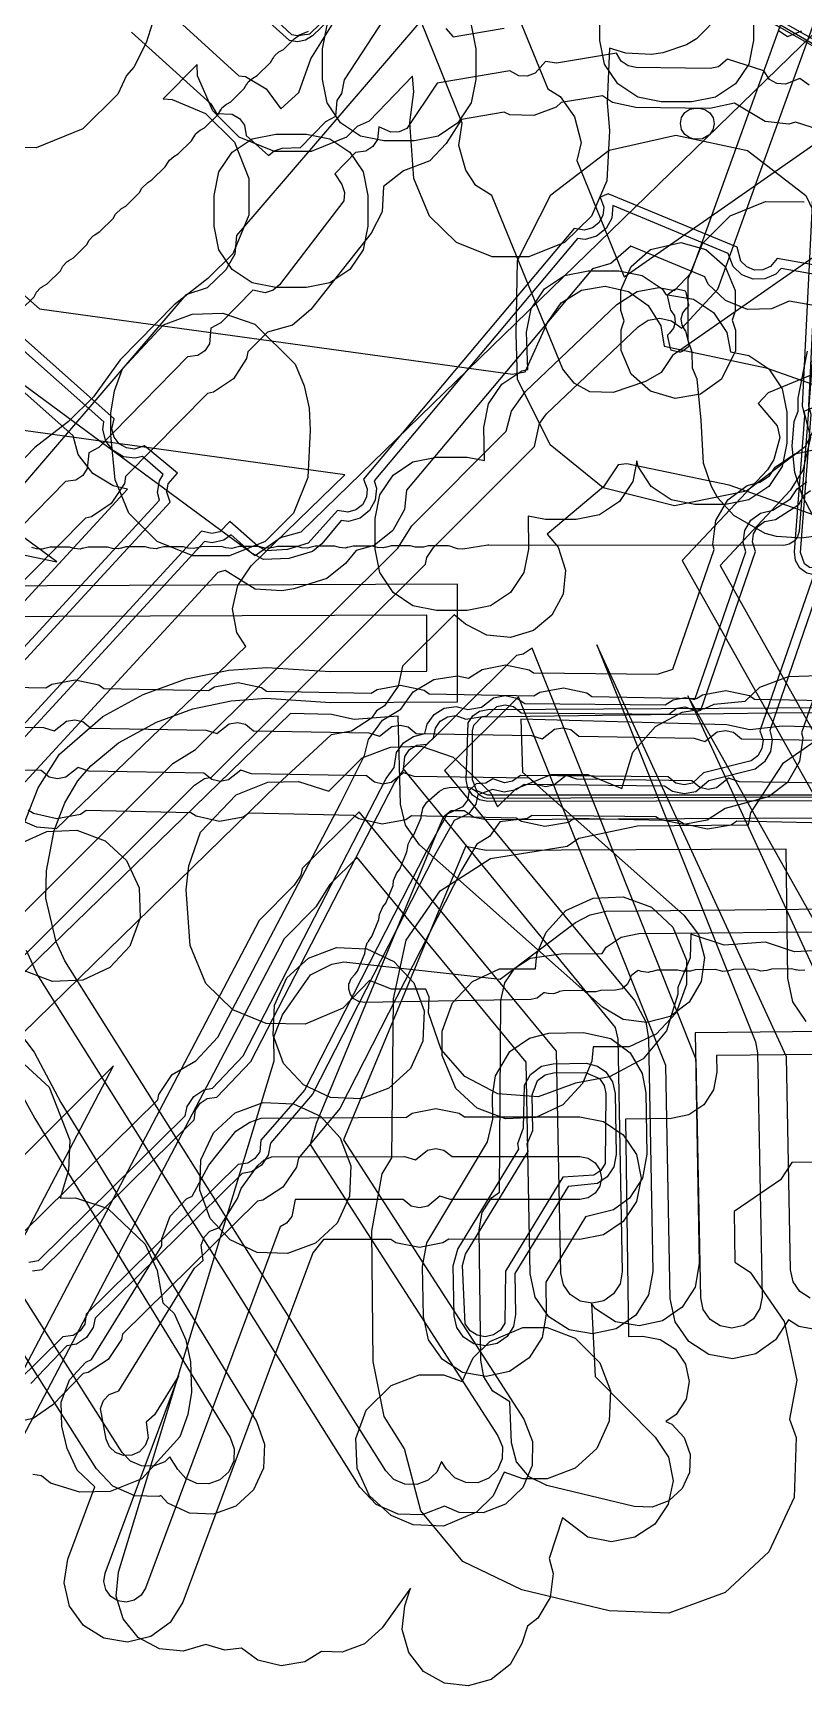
# Model space of a CAD drawing. Header units: metres. Extents: x -2677 to -840, y 169 to 1487.
# Drawn here: x -1799.1 to -1774, y 225.9 to 279.7 of the extents above; entities that cross this region are included whole.
import ezdxf

# ---------------------------------------------------------------- set-up
doc = ezdxf.new("R2010")
doc.units = ezdxf.units.M
for name, color, linetype in [('AI_GREENING_ALLOWED_ZONE', 4, 'Continuous'), ('AI_GREENING_EXCLUSIONS', 1, 'Continuous'), ('AI_GREENING_LAWN', 82, 'Continuous')]:
    doc.layers.add(name, color=color, linetype=linetype)

msp = doc.modelspace()

# ---------------------------------------------------------------- linework, layer by layer
at = {"layer": 'AI_GREENING_ALLOWED_ZONE'}
msp.add_lwpolyline([(-1777.719, 276.323), (-1777.881, 276.432), (-1777.99, 276.596), (-1778.027, 276.788), (-1777.988, 276.98), (-1777.878, 277.142), (-1777.714, 277.25), (-1777.521, 277.285), (-1777.421, 277.284), (-1777.23, 277.243), (-1777.069, 277.133), (-1776.963, 276.969), (-1776.927, 276.777), (-1776.968, 276.586), (-1777.079, 276.425), (-1777.098, 276.407), (-1777.308, 276.285), (-1777.551, 276.276), (-1777.618, 276.291), (-1777.705, 276.318), (-1777.719, 276.323)], close=True, dxfattribs=at)
at = {"layer": 'AI_GREENING_EXCLUSIONS'}
for points in [[(-1802.641, 270.645), (-1791.885, 262.727), (-1791.056, 263.311), (-1790.388, 263.498), (-1767.094, 286.124)], [(-1790.16, 279.789), (-1790.503, 279.646), (-1790.689, 279.679), (-1796.708, 285.287)], [(-1786.87, 282.682), (-1790.019, 279.647), (-1790.24, 279.5), (-1790.5, 279.446), (-1790.76, 279.492), (-1793.484, 281.945)], [(-1784.081, 282.171), (-1782.347, 277.912), (-1781.94, 277.663), (-1781.48, 277.007), (-1781.265, 276.175), (-1781.397, 275.58), (-1779.855, 271.795), (-1772.024, 277.253)], [(-1810.831, 239.727), (-1794.562, 255.954), (-1793.827, 256.404), (-1787.231, 262.964), (-1786.78, 263.694), (-1783.7, 266.768), (-1783.527, 267.421), (-1783.078, 268.059), (-1780.098, 270.897), (-1779.438, 271.315), (-1778.73, 271.449), (-1778.215, 271.35), (-1777.678, 271.925), (-1774.246, 281.446)], [(-1810.125, 239.019), (-1793.856, 255.246), (-1793.532, 255.463), (-1793.311, 255.506), (-1793.311, 255.506), (-1786.334, 262.445), (-1786.291, 262.662), (-1786.074, 262.986), (-1782.78, 266.273), (-1782.613, 267.016), (-1782.388, 267.335), (-1779.408, 270.173), (-1779.078, 270.382), (-1778.694, 270.449), (-1778.313, 270.363), (-1777.985, 270.13), (-1776.806, 271.393), (-1773.216, 281.345)], [(-1794.743, 280.459), (-1792.418, 278.346), (-1792.195, 278.314), (-1791.524, 277.915), (-1791.052, 277.268), (-1790.459, 277.799), (-1790.074, 278.899), (-1788.766, 280.993)], [(-1795.228, 280.067), (-1795.44, 279.413), (-1795.832, 278.623), (-1796.081, 278.355), (-1796.353, 277.743), (-1797.497, 276.62), (-1799.02, 276), (-1800.681, 276.015), (-1802.189, 276.663), (-1803.312, 277.807), (-1803.917, 279.251), (-1803.932, 280.912)], [(-1795.91, 279.76), (-1793.326, 277.432), (-1793.138, 277.116), (-1792.629, 277.089), (-1792.395, 276.949), (-1792.231, 276.73), (-1792.175, 276.394), (-1791.452, 275.743), (-1791.265, 275.902), (-1791.005, 275.986), (-1790.406, 276.007), (-1789.58, 276.857), (-1789.257, 277.032), (-1789.21, 277.54), (-1789.063, 277.767), (-1788.972, 278.21), (-1787.477, 280.503)], [(-1738.983, 267.018), (-1769.143, 277.661), (-1770.149, 262.455), (-1770.529, 262.102), (-1770.529, 262.102), (-1770.79, 262.055), (-1773.624, 262.088), (-1773.902, 262.149), (-1774.132, 262.315), (-1774.278, 262.559), (-1774.314, 262.841), (-1773.971, 267.27), (-1774.043, 267.592), (-1773.475, 279.172), (-1776.143, 280.689)], [(-1738.74, 267.145), (-1769.327, 277.938), (-1770.33, 262.54), (-1770.441, 262.388), (-1770.787, 262.255), (-1770.787, 262.255), (-1773.82, 262.331), (-1773.985, 262.45), (-1774.114, 262.826), (-1773.767, 267.311), (-1773.843, 267.582), (-1773.269, 279.285), (-1776.061, 280.873)], [(-1770.94, 274.352), (-1778.282, 269.234), (-1778.655, 268.683), (-1779.159, 268.385), (-1780.215, 268.026), (-1780.978, 268.057), (-1781.493, 268.335), (-1781.863, 268.789), (-1784.172, 274.44), (-1784.69, 274.775), (-1785.013, 275.264), (-1785.248, 276.077), (-1785.134, 276.802), (-1786.489, 280.131), (-1792.486, 273.144), (-1792.547, 272.53), (-1792.834, 272.02), (-1793.449, 271.439), (-1794.147, 271.209), (-1801.005, 263.217)], [(-1776.683, 280.371), (-1777.502, 279.548), (-1777.831, 279.354), (-1778.598, 279.086), (-1778.969, 279.034), (-1779.801, 279.083), (-1780.337, 279.243), (-1780.412, 277.471), (-1780.333, 276.546), (-1780.427, 274.919), (-1780.926, 273.769), (-1781.803, 272.914), (-1782.968, 272.444), (-1784.155, 272.444), (-1785.32, 272.914), (-1786.197, 273.769), (-1786.712, 275.001), (-1786.841, 276.82), (-1786.71, 277.82), (-1786.751, 278.33), (-1788.172, 276.867), (-1788.555, 276.686), (-1788.91, 276.349), (-1790.062, 275.882), (-1791.249, 275.882), (-1792.401, 276.349), (-1793.267, 277.197), (-1793.758, 278.336), (-1793.771, 278.709), (-1794.882, 277.592), (-1794.588, 277.572), (-1793.505, 277.119), (-1792.561, 276.176), (-1792.088, 274.995), (-1792.088, 273.808), (-1792.615, 272.548), (-1793.425, 271.737), (-1794.525, 270.889), (-1796.277, 269.097), (-1797.152, 267.893), (-1797.962, 267.083), (-1799.061, 266.235), (-1800.814, 264.442)], [(-1784.843, 279.988), (-1784.691, 279.223), (-1784.691, 278.223), (-1784.843, 277.457), (-1785.276, 276.809), (-1785.925, 276.375), (-1786.691, 276.223), (-1787.691, 276.223), (-1788.456, 276.375), (-1789.105, 276.809), (-1789.538, 277.457), (-1789.691, 278.223), (-1789.691, 279.223), (-1789.538, 279.988)], [(-1785.671, 279.884), (-1785.434, 279.612), (-1783.77, 279.891)], [(-1774.841, 279.828), (-1774.539, 279.619), (-1774.065, 279.806)], [(-1773.831, 278.042), (-1774.133, 278.252), (-1774.607, 278.065), (-1774.879, 278.094), (-1775.118, 278.225), (-1775.309, 278.508), (-1776.489, 278.879), (-1776.788, 278.629), (-1777.056, 278.579), (-1779.463, 278.611), (-1779.731, 278.668), (-1779.956, 278.823), (-1780.11, 279.084), (-1782.06, 278.758), (-1782.424, 278.807), (-1782.762, 278.425), (-1783.017, 278.329), (-1783.29, 278.337), (-1783.588, 278.502), (-1785.957, 278.105), (-1786.943, 276.627), (-1787.192, 276.515), (-1787.465, 276.506), (-1787.852, 276.685), (-1787.899, 276.272), (-1788.048, 276.043), (-1788.273, 275.888), (-1788.611, 275.844), (-1789.29, 275.146), (-1789.061, 274.803), (-1788.977, 274.543), (-1788.998, 274.271), (-1791.09, 271.539), (-1791.298, 271.362), (-1791.558, 271.278), (-1791.956, 271.364), (-1792.999, 270.3), (-1793.323, 270.125), (-1793.371, 269.618), (-1793.52, 269.389), (-1793.746, 269.235), (-1794.084, 269.193), (-1796.98, 266.239), (-1797.303, 266.064), (-1797.352, 265.557), (-1797.501, 265.328), (-1797.727, 265.174), (-1798.065, 265.132), (-1800.96, 262.178)], [(-1770.672, 275.685), (-1774.277, 276.833), (-1774.493, 276.77), (-1775.269, 276.854), (-1776.268, 277.446), (-1777.073, 277.28), (-1779.481, 277.311), (-1780.244, 277.474), (-1780.56, 277.691), (-1781.908, 277.477), (-1782.073, 277.323), (-1782.802, 277.046), (-1783.582, 277.07), (-1783.767, 277.154), (-1785.165, 276.92), (-1785.654, 276.137), (-1786.188, 275.568), (-1787.047, 275.243), (-1787.699, 274.736), (-1787.748, 273.917), (-1788.103, 273.222), (-1790.07, 270.733), (-1790.664, 270.227), (-1791.48, 269.992), (-1792.123, 269.354), (-1792.165, 269.132), (-1792.592, 268.479), (-1793.237, 268.039), (-1793.435, 267.998), (-1796.104, 265.293), (-1796.146, 265.071), (-1796.573, 264.418), (-1797.217, 263.978), (-1797.416, 263.937), (-1800.085, 261.232)], [(-1803.763, 275.055), (-1798.913, 270.755), (-1783.493, 268.628), (-1783.083, 268.703), (-1782.362, 270.31), (-1781.91, 270.946), (-1781.248, 271.36), (-1780.479, 271.49), (-1779.718, 271.316), (-1779.082, 270.864), (-1778.668, 270.202), (-1778.556, 269.541), (-1775.231, 268.83), (-1769.717, 266.89)], [(-1764.352, 270.536), (-1774.872, 272.396), (-1775.086, 272.134), (-1775.336, 272.024), (-1775.609, 272.018), (-1775.863, 272.117), (-1776.061, 272.306), (-1776.175, 272.763), (-1780.381, 274.503), (-1780.646, 274.394), (-1780.52, 274.069), (-1780.55, 273.798), (-1780.681, 273.558), (-1780.894, 273.387), (-1781.156, 273.311), (-1781.489, 273.374), (-1788.349, 265.205), (-1788.23, 264.889), (-1788.26, 264.618), (-1788.391, 264.378), (-1788.604, 264.207), (-1788.866, 264.131), (-1789.195, 264.192), (-1790.152, 263.123), (-1790.831, 262.922), (-1791.525, 262.878), (-1791.794, 263.026), (-1792.707, 263.834), (-1793.034, 263.499), (-1793.3, 263.435), (-1793.629, 263.513), (-1808.047, 247.87)], [(-1764.587, 270.272), (-1774.742, 272.068), (-1774.914, 271.888), (-1775.271, 271.731), (-1775.661, 271.723), (-1776.025, 271.865), (-1776.306, 272.134), (-1776.465, 272.558), (-1780.226, 274.114), (-1780.264, 273.707), (-1780.451, 273.365), (-1780.756, 273.121), (-1781.13, 273.012), (-1781.378, 273.039), (-1788, 265.154), (-1787.931, 264.915), (-1787.974, 264.527), (-1788.161, 264.185), (-1788.466, 263.941), (-1788.84, 263.832), (-1789.082, 263.859), (-1789.709, 263.104), (-1790.012, 262.858), (-1790.783, 262.626), (-1791.608, 262.589), (-1791.993, 262.801), (-1792.67, 263.401), (-1792.908, 263.227), (-1793.288, 263.135), (-1793.534, 263.174), (-1807.701, 247.803)], [(-1773.689, 263.345), (-1774.078, 263.29), (-1774.893, 263.342), (-1775.26, 263.439), (-1776.288, 264.025), (-1776.814, 264.617), (-1777.018, 264.965), (-1777.279, 265.729), (-1777.35, 267.126), (-1777.478, 268.464), (-1777.63, 268.827), (-1777.643, 269.346), (-1777.778, 269.718), (-1777.771, 271.728), (-1777.304, 272.879), (-1776.401, 273.783), (-1775.249, 274.25), (-1775.249, 274.25), (-1773.994, 274.236)], [(-1765.194, 269.364), (-1774.482, 271.007), (-1775.055, 270.755), (-1775.835, 270.738), (-1776.562, 271.021), (-1777.126, 271.561), (-1777.227, 271.791), (-1779.647, 272.792), (-1780.294, 272.234), (-1780.895, 272.059), (-1786.952, 264.848), (-1787.02, 264.226), (-1787.396, 263.542), (-1788.004, 263.054), (-1788.592, 262.883), (-1788.939, 262.465), (-1789.545, 261.973), (-1790.623, 261.639), (-1791.009, 261.576), (-1791.886, 261.629), (-1792.856, 262.23), (-1793.097, 262.172), (-1806.667, 247.449)], [(-1809.076, 248.819), (-1794.658, 264.462), (-1794.763, 264.783), (-1794.721, 265.053), (-1794.414, 265.406), (-1795.49, 266.298), (-1795.81, 266.187), (-1796.08, 266.224), (-1796.316, 266.362), (-1796.481, 266.58), (-1796.55, 266.844), (-1796.478, 267.174), (-1801.368, 271.509)], [(-1809.171, 249.158), (-1795.004, 264.529), (-1795.063, 264.771), (-1795.002, 265.157), (-1794.88, 265.357), (-1795.55, 265.951), (-1795.792, 265.888), (-1796.178, 265.941), (-1796.515, 266.138), (-1796.751, 266.448), (-1796.85, 266.826), (-1796.816, 267.073), (-1801.291, 271.039)], [(-1809.608, 250.16), (-1796.038, 264.883), (-1796.505, 264.995), (-1797.178, 265.389), (-1797.65, 266.011), (-1797.809, 266.616), (-1801.361, 269.765)], [(-1773.695, 263.986), (-1774.063, 264.689), (-1774.299, 265.43), (-1774.389, 266.28), (-1774.315, 267.091), (-1774.194, 267.421), (-1774.194, 267.421), (-1774.194, 267.847), (-1773.89, 269.378)], [(-1772.906, 268.951), (-1775.171, 268.015), (-1775.494, 267.669), (-1774.869, 266.945), (-1774.791, 266.563), (-1774.979, 265.847), (-1775.184, 265.515), (-1777.97, 262.564), (-1769.561, 247.604)], [(-1810.851, 265.128), (-1798.341, 262.513), (-1805.086, 267.477)], [(-1772.878, 267.88), (-1774.003, 267.416), (-1773.791, 266.569), (-1774.042, 265.5), (-1774.45, 264.835), (-1776.732, 262.402), (-1768.645, 248.004)], [(-1804.764, 256.341), (-1799.009, 253.886), (-1798.357, 253.831), (-1792.182, 259.762), (-1792.476, 260.217), (-1792.617, 260.985), (-1792.452, 261.747), (-1792.009, 262.389), (-1788.961, 265.345), (-1800.06, 266.876)], [(-1799.458, 240.673), (-1795.057, 245.004), (-1795.022, 245.176), (-1794.583, 245.822), (-1793.814, 246.272), (-1793.104, 247.036), (-1789.106, 254.644), (-1788.317, 256.211), (-1788.19, 256.731), (-1787.73, 257.361), (-1787.139, 257.722), (-1786.73, 258.281), (-1786.064, 258.687), (-1785.293, 258.808), (-1784.928, 258.73), (-1784.491, 259.016), (-1783.724, 259.16), (-1782.96, 259), (-1782.815, 258.901), (-1778.778, 258.859), (-1778.274, 259.023), (-1776.931, 262.915), (-1776.975, 263.085), (-1776.87, 263.858), (-1776.476, 264.532), (-1775.854, 265.004), (-1775.44, 265.113), (-1775.118, 265.322), (-1774.94, 265.596), (-1774.296, 266.038), (-1773.533, 266.2)], [(-1771.045, 263.116), (-1776.434, 265.012), (-1779.775, 265.71), (-1780.056, 265.678), (-1780.535, 264.957), (-1782.364, 263.423), (-1782.006, 262.991), (-1781.776, 262.246), (-1781.849, 261.469), (-1782.214, 260.779), (-1782.815, 260.281), (-1783.56, 260.051), (-1784.337, 260.124), (-1785.027, 260.488), (-1785.398, 260.79), (-1787.082, 259.115), (-1787.222, 258.471), (-1787.667, 257.83), (-1787.924, 257.665), (-1788.087, 257.429), (-1788.743, 257.006), (-1789.402, 256.886), (-1791.146, 255.28), (-1807.324, 239.497)], [(-1799.255, 239.713), (-1798.948, 239.772), (-1794.164, 244.48), (-1794.101, 244.786), (-1793.882, 245.109), (-1793.555, 245.323), (-1793.277, 245.376), (-1792.274, 246.43), (-1787.612, 255.461), (-1787.358, 255.82), (-1787.283, 256.31), (-1787.053, 256.625), (-1786.72, 256.828), (-1786.357, 256.926), (-1786.283, 257.23), (-1786.053, 257.545), (-1785.72, 257.748), (-1785.335, 257.809), (-1784.951, 257.713), (-1784.505, 257.785), (-1784.118, 258.088), (-1783.734, 258.16), (-1783.352, 258.08), (-1783.094, 257.903), (-1778.52, 257.857), (-1778.258, 258.028), (-1777.874, 258.1), (-1777.558, 258.034), (-1775.898, 262.843), (-1775.977, 263.146), (-1775.924, 263.532), (-1775.727, 263.869), (-1775.417, 264.105), (-1775.01, 264.2), (-1774.435, 264.573), (-1774.224, 264.898), (-1773.902, 265.119)], [(-1799.143, 239.435), (-1798.821, 239.475), (-1793.87, 244.348), (-1793.825, 244.669), (-1793.671, 244.895), (-1793.443, 245.045), (-1793.134, 245.088), (-1792.019, 246.253), (-1787.346, 255.323), (-1787.047, 255.733), (-1787.011, 256.184), (-1786.85, 256.405), (-1786.617, 256.547), (-1786.294, 256.576), (-1786.067, 256.785), (-1786.011, 257.104), (-1785.85, 257.325), (-1785.617, 257.467), (-1785.347, 257.509), (-1785.019, 257.398), (-1784.338, 257.508), (-1784.006, 257.81), (-1783.737, 257.86), (-1783.47, 257.804), (-1783.215, 257.605), (-1778.405, 257.555), (-1778.146, 257.75), (-1777.877, 257.8), (-1777.483, 257.658), (-1777.36, 257.687), (-1775.576, 262.856), (-1775.678, 263.164), (-1775.641, 263.434), (-1775.503, 263.67), (-1775.285, 263.835), (-1774.933, 263.892), (-1774.171, 264.387), (-1774.009, 264.689), (-1773.784, 264.843)], [(-1773.647, 262.191), (-1775.435, 257.013), (-1775.333, 256.706), (-1775.37, 256.435), (-1775.507, 256.2), (-1775.725, 256.034), (-1777.277, 255.65), (-1777.635, 255.311), (-1777.903, 255.26), (-1778.171, 255.316), (-1778.426, 255.515), (-1783.236, 255.565), (-1783.495, 255.371), (-1783.763, 255.32), (-1784.139, 255.45), (-1784.364, 255.313), (-1784.686, 255.284), (-1784.913, 255.075), (-1784.969, 254.756), (-1785.13, 254.535), (-1785.622, 254.303), (-1786.316, 253.072), (-1790.277, 245.319), (-1791.702, 243.69), (-1791.736, 243.311), (-1791.889, 243.085), (-1792.118, 242.935), (-1792.439, 242.895), (-1797.391, 238.021), (-1797.436, 237.701), (-1797.589, 237.475), (-1797.818, 237.325), (-1798.145, 237.286), (-1799.634, 235.816)], [(-1773.594, 254.168), (-1784.36, 254.118), (-1784.743, 254.192), (-1785.068, 254.408), (-1785.073, 254.415), (-1785.495, 254.413), (-1785.76, 254.201), (-1789.9, 244.229), (-1790.093, 243.543), (-1783.971, 234.06), (-1783.827, 233.697), (-1783.833, 233.307), (-1783.988, 232.949), (-1784.268, 232.677), (-1784.631, 232.534), (-1785.021, 232.54), (-1785.379, 232.695), (-1785.651, 232.975), (-1785.814, 233.227), (-1785.968, 232.881), (-1786.251, 232.612), (-1786.615, 232.473), (-1787.005, 232.483), (-1787.362, 232.642), (-1787.63, 232.925), (-1798.089, 249.529), (-1798.372, 250.145), (-1798.7, 251.561), (-1798.68, 252.456), (-1798.43, 253.767), (-1798.081, 254.668), (-1797.664, 255.383), (-1797.242, 255.879), (-1796.337, 256.622), (-1795.1, 257.295), (-1793.918, 257.727), (-1792.662, 257.993), (-1791.526, 258.076), (-1789.429, 257.941), (-1785.295, 257.957), (-1785.287, 261.789), (-1785.295, 261.789), (-1801.341, 261.73)], [(-1773.402, 261.981), (-1775.113, 257.027), (-1775.033, 256.724), (-1775.086, 256.337), (-1775.283, 256.001), (-1775.594, 255.765), (-1777.102, 255.383), (-1777.523, 255.032), (-1777.906, 254.96), (-1778.288, 255.04), (-1778.546, 255.217), (-1783.121, 255.263), (-1783.383, 255.092), (-1783.766, 255.02), (-1784.148, 255.1), (-1784.623, 254.934), (-1784.697, 254.63), (-1784.927, 254.315), (-1785.394, 254.091), (-1786.05, 252.934), (-1790.011, 245.18), (-1791.384, 243.593), (-1791.46, 243.194), (-1791.679, 242.871), (-1792.005, 242.657), (-1792.312, 242.598), (-1797.096, 237.89), (-1797.16, 237.584), (-1797.379, 237.261), (-1797.705, 237.047), (-1798.016, 236.988), (-1799.194, 235.764)], [(-1772.559, 261.322), (-1774.08, 256.954), (-1774.035, 256.784), (-1774.141, 256.011), (-1774.535, 255.337), (-1775.156, 254.866), (-1776.57, 254.483), (-1777.15, 254.105), (-1777.917, 253.96), (-1778.68, 254.12), (-1778.825, 254.219), (-1782.863, 254.261), (-1783.01, 254.165), (-1783.908, 254.048), (-1784.25, 253.579), (-1784.664, 253.326), (-1785.162, 252.474), (-1789.123, 244.72), (-1790.476, 243.105), (-1790.539, 242.804), (-1790.978, 242.158), (-1791.63, 241.73), (-1791.802, 241.697), (-1796.203, 237.366), (-1796.239, 237.194), (-1796.678, 236.548), (-1797.33, 236.12), (-1797.493, 236.089), (-1798.473, 235.071), (-1799.114, 234.625), (-1799.876, 234.458)], [(-1799.397, 254.022), (-1798.951, 255.161), (-1798.255, 256.254), (-1796.847, 257.482), (-1795.53, 258.198), (-1794.133, 258.703), (-1792.738, 258.99), (-1791.507, 259.076), (-1789.433, 258.941), (-1786.293, 258.953), (-1786.289, 260.785), (-1801.337, 260.73)], [(-1773.801, 238.548), (-1774.13, 238.759), (-1774.352, 239.079), (-1774.436, 239.461), (-1774.565, 246.398), (-1780.754, 259.817), (-1775.584, 246.887), (-1775.513, 246.535), (-1775.365, 238.587), (-1775.434, 238.203), (-1775.644, 237.875), (-1775.965, 237.652), (-1776.346, 237.569), (-1776.73, 237.637), (-1777.058, 237.848), (-1777.281, 238.169), (-1777.364, 238.55), (-1777.509, 246.315), (-1782.862, 259.705), (-1783.149, 259.514), (-1783.369, 259.47), (-1787.066, 255.793), (-1780.149, 247.357), (-1780.066, 246.976), (-1779.925, 239.396), (-1779.994, 239.012), (-1780.204, 238.684), (-1780.525, 238.461), (-1780.906, 238.378), (-1781.29, 238.447), (-1781.618, 238.658), (-1781.841, 238.978), (-1781.924, 239.359), (-1782.059, 246.589), (-1788.491, 254.377), (-1790.347, 252.531), (-1790.391, 252.314), (-1790.608, 251.99), (-1791.756, 250.844), (-1801.963, 231.41)], [(-1802.114, 258.481), (-1798.7, 258.413), (-1798.511, 258.535), (-1797.743, 258.674), (-1796.98, 258.51), (-1796.813, 258.394), (-1793.399, 258.326), (-1793.21, 258.448), (-1792.442, 258.588), (-1791.68, 258.423), (-1791.513, 258.308), (-1788.099, 258.24), (-1787.91, 258.362), (-1787.142, 258.502), (-1786.379, 258.337), (-1786.212, 258.222), (-1782.798, 258.153), (-1782.609, 258.276), (-1781.841, 258.415), (-1781.079, 258.251), (-1780.912, 258.135), (-1777.498, 258.067), (-1777.309, 258.189), (-1776.541, 258.329), (-1775.778, 258.164), (-1775.611, 258.049), (-1772.197, 257.981)], [(-1773.085, 249.884), (-1774.308, 249.815), (-1775.252, 250.138), (-1776.606, 250.033), (-1777.69, 250.391), (-1777.704, 249.629), (-1778.112, 248.654), (-1778.105, 248.436), (-1778.482, 247.25), (-1779.241, 246.336), (-1780.337, 245.747), (-1781.44, 245.543), (-1782.665, 245.102), (-1783.973, 245.201), (-1785.053, 245.756), (-1785.824, 246.642), (-1786.234, 247.83), (-1786.209, 248.342), (-1786.32, 248.606), (-1787.444, 248.606), (-1788.157, 248.887), (-1789.024, 247.98), (-1790.256, 247.465), (-1791.525, 247.482), (-1792.609, 247.935), (-1793.486, 248.79), (-1794.001, 250.022), (-1794.129, 251.841), (-1794.049, 252.616), (-1793.66, 253.714), (-1793.66, 253.714), (-1792.5, 254.936), (-1791.47, 255.343), (-1790.476, 255.37), (-1789.48, 255.045), (-1788.401, 256.134), (-1787.47, 256.484), (-1786.476, 256.511), (-1785.426, 256.159), (-1784.202, 255), (-1783.985, 254.543), (-1783.386, 255.122), (-1782.233, 255.59), (-1781.045, 255.59), (-1779.935, 255.14), (-1779.577, 256.324), (-1778.841, 257.151), (-1777.964, 257.622), (-1777.228, 257.741), (-1776.928, 257.881), (-1775.911, 257.979), (-1775.434, 258.435), (-1774.503, 258.785), (-1773.509, 258.812)], [(-1773.399, 237.479), (-1774.167, 237.617), (-1774.505, 237.834), (-1774.924, 237.181), (-1775.565, 236.735), (-1776.327, 236.569), (-1777.095, 236.707), (-1777.752, 237.128), (-1778.198, 237.769), (-1778.364, 238.531), (-1778.505, 246.113), (-1783.307, 258.122), (-1785.715, 255.727), (-1779.524, 248.231), (-1779.154, 247.544), (-1779.066, 246.994), (-1778.925, 239.415), (-1779.063, 238.647), (-1779.484, 237.99), (-1780.125, 237.545), (-1780.887, 237.378), (-1781.655, 237.516), (-1782.312, 237.937), (-1782.758, 238.578), (-1782.924, 239.341), (-1783.053, 246.222), (-1788.563, 252.894), (-1789.451, 252.012), (-1789.902, 251.282), (-1790.942, 250.244), (-1801.078, 230.945)], [(-1773.309, 254.734), (-1784.301, 254.719), (-1784.571, 254.772), (-1784.8, 254.924), (-1784.952, 255.153), (-1785.005, 255.422), (-1784.944, 257.279), (-1784.794, 257.505), (-1784.569, 257.656), (-1784.304, 257.711), (-1720.304, 258.083)], [(-1773.233, 254.923), (-1784.302, 254.919), (-1784.658, 255.066), (-1784.805, 255.422), (-1784.798, 257.013), (-1784.759, 257.203), (-1784.492, 257.472), (-1775.046, 257.599), (-1720.303, 257.883)], [(-1771.473, 246.934), (-1777.782, 258.15), (-1772.661, 247.045)], [(-1767.544, 256.971), (-1774.707, 257.164), (-1775.769, 257.042), (-1776.518, 257.212), (-1783.221, 257.391), (-1783.176, 255.672), (-1777.914, 251.008), (-1777.442, 250.386), (-1777.244, 249.631), (-1777.35, 248.858), (-1777.744, 248.184), (-1778.365, 247.713), (-1779.12, 247.515), (-1779.893, 247.621), (-1780.567, 248.014), (-1786.529, 253.301), (-1786.98, 253.938), (-1787.149, 254.632), (-1787.225, 257.493), (-1788.66, 257.383), (-1789.394, 257.549), (-1790.737, 257.583), (-1814.099, 234.892)], [(-1802.534, 257.187), (-1798.783, 257.126), (-1798.434, 257.012), (-1798.033, 257.326), (-1797.764, 257.375), (-1797.497, 257.317), (-1797.233, 257.101), (-1793.483, 257.04), (-1793.133, 256.925), (-1792.732, 257.239), (-1792.464, 257.288), (-1792.197, 257.231), (-1791.933, 257.015), (-1788.182, 256.953), (-1787.833, 256.839), (-1787.432, 257.153), (-1787.163, 257.202), (-1786.896, 257.144), (-1786.632, 256.928), (-1782.882, 256.867), (-1782.532, 256.752), (-1782.131, 257.067), (-1781.863, 257.115), (-1781.596, 257.058), (-1781.332, 256.842), (-1777.581, 256.781), (-1777.232, 256.666), (-1776.831, 256.98), (-1776.562, 257.029), (-1776.295, 256.971), (-1776.031, 256.755), (-1772.281, 256.694)], [(-1772.29, 242.985), (-1774.393, 242.965), (-1774.767, 242.392), (-1776.274, 241.362), (-1776.252, 239.714), (-1775.749, 239.388), (-1774.643, 237.781), (-1774.236, 235.873), (-1774.471, 234.605), (-1774.25, 234.007), (-1774.325, 232.057), (-1775.141, 230.285), (-1776.573, 228.96), (-1778.403, 228.284), (-1780.352, 228.359), (-1783.199, 229.041), (-1785.121, 229.97), (-1786.48, 231.616), (-1787.019, 233.64), (-1787.68, 234.688), (-1788.034, 236.478), (-1788.085, 240.727), (-1787.749, 242.588), (-1787.749, 242.588), (-1787.425, 243.107), (-1787.374, 248.291), (-1786.964, 250.198), (-1785.855, 251.804), (-1784.216, 252.862), (-1781.712, 253.256), (-1781.331, 253.516), (-1779.42, 253.916), (-1775.806, 253.951), (-1775.731, 254.348), (-1774.67, 255.977), (-1773.068, 257.078)], [(-1772.354, 255.295), (-1776.104, 255.356), (-1776.454, 255.471), (-1776.855, 255.157), (-1777.123, 255.108), (-1777.39, 255.166), (-1777.654, 255.382), (-1781.405, 255.443), (-1781.754, 255.557), (-1782.155, 255.243), (-1782.424, 255.194), (-1782.691, 255.252), (-1782.955, 255.468), (-1786.705, 255.529), (-1787.055, 255.644), (-1787.456, 255.33), (-1787.724, 255.281), (-1787.991, 255.338), (-1788.255, 255.554), (-1792.006, 255.616), (-1792.355, 255.73), (-1792.756, 255.416), (-1793.025, 255.367), (-1793.292, 255.425), (-1793.556, 255.641), (-1797.306, 255.702), (-1797.656, 255.817), (-1798.057, 255.502), (-1798.325, 255.454), (-1798.592, 255.511), (-1798.856, 255.727), (-1802.607, 255.788)], [(-1772.774, 254.002), (-1776.188, 254.07), (-1776.377, 253.948), (-1777.145, 253.808), (-1777.907, 253.973), (-1778.074, 254.088), (-1781.488, 254.156), (-1781.677, 254.034), (-1782.445, 253.895), (-1783.208, 254.059), (-1783.375, 254.175), (-1786.789, 254.243), (-1786.978, 254.121), (-1787.746, 253.981), (-1788.508, 254.146), (-1788.675, 254.261), (-1792.089, 254.329), (-1792.278, 254.207), (-1793.046, 254.067), (-1793.809, 254.232), (-1793.976, 254.347), (-1797.39, 254.416), (-1797.579, 254.293), (-1798.347, 254.154), (-1799.109, 254.318), (-1799.276, 254.434)], [(-1773.926, 247.551), (-1774.367, 248.194), (-1774.529, 248.958), (-1774.582, 253.164), (-1784.355, 253.118), (-1785.024, 253.248), (-1789.005, 243.701), (-1783.131, 234.602), (-1782.843, 233.877), (-1782.856, 233.097), (-1783.166, 232.38), (-1783.726, 231.837), (-1784.452, 231.55), (-1785.232, 231.562), (-1785.713, 231.771), (-1785.718, 231.767), (-1786.446, 231.487), (-1787.226, 231.508), (-1787.939, 231.825), (-1788.476, 232.391), (-1798.989, 249.094), (-1799.331, 249.86)], [(-1770.143, 247.253), (-1777.55, 247.178), (-1777.41, 239.674), (-1777.548, 238.906), (-1777.97, 238.249), (-1778.61, 237.804), (-1779.373, 237.637), (-1780.141, 237.775), (-1780.798, 238.197), (-1780.92, 238.373), (-1780.805, 235.989), (-1778.847, 234.016), (-1778.416, 233.366), (-1778.266, 232.6), (-1778.421, 231.835), (-1778.857, 231.188), (-1779.507, 230.757), (-1780.273, 230.607), (-1781.038, 230.762), (-1781.873, 231.387), (-1782.3, 230.067), (-1782.17, 229.573), (-1782.274, 228.799), (-1782.667, 228.125), (-1783.014, 227.861), (-1783.197, 227.295), (-1783.578, 226.614), (-1784.19, 226.13), (-1784.941, 225.917), (-1785.716, 226.008), (-1786.397, 226.388), (-1786.881, 227.001), (-1787.094, 227.751), (-1787.003, 228.526), (-1786.819, 229.096), (-1787.748, 227.814), (-1788.32, 227.284), (-1789.052, 227.013), (-1789.717, 227.038), (-1790.262, 226.702), (-1791.033, 226.577), (-1791.792, 226.757), (-1792.326, 227.142), (-1792.874, 227.085), (-1793.494, 227.268), (-1794.227, 227.047), (-1795.003, 227.124), (-1795.691, 227.493), (-1796.185, 228.097), (-1796.411, 228.844), (-1796.334, 229.621), (-1791.262, 246.267), (-1791.279, 247.038), (-1790.997, 247.765), (-1790.075, 249.068), (-1789.38, 249.422), (-1788.99, 249.488), (-1783.896, 248.926), (-1781.45, 250.774), (-1780.972, 251.027), (-1780.445, 251.143), (-1780.445, 251.143), (-1769.971, 251.255)], [(-1771.384, 246.494), (-1776.845, 246.441), (-1776.84, 245.906), (-1776.948, 245.331), (-1777.268, 244.841), (-1777.751, 244.511), (-1778.324, 244.39), (-1779.816, 244.375), (-1779.719, 237.298), (-1779.256, 237.305), (-1778.681, 237.198), (-1778.19, 236.88), (-1777.858, 236.398), (-1777.736, 235.825), (-1777.842, 235.25), (-1778.161, 234.759), (-1778.501, 234.525), (-1778.307, 234.436), (-1777.909, 234.006), (-1777.706, 233.457), (-1777.729, 232.872), (-1777.974, 232.341), (-1778.403, 231.943), (-1778.952, 231.74), (-1779.537, 231.763), (-1782.384, 232.445), (-1782.96, 232.724), (-1783.368, 233.217), (-1783.533, 233.836), (-1783.59, 235.162), (-1784.136, 235.52), (-1784.428, 235.983), (-1784.535, 236.52), (-1784.585, 240.768), (-1784.585, 240.768), (-1784.484, 241.327), (-1784.183, 241.808), (-1783.923, 241.998), (-1783.875, 248.237), (-1783.752, 248.809), (-1783.419, 249.291), (-1782.927, 249.608), (-1781.925, 249.753), (-1780.572, 249.767), (-1780.443, 249.966), (-1779.959, 250.296), (-1779.386, 250.416), (-1772.571, 250.483)], [(-1800.214, 248.03), (-1799.08, 246.55), (-1798.214, 244.912), (-1791.841, 234.522), (-1791.574, 233.788), (-1791.608, 233.009), (-1791.937, 232.301), (-1792.512, 231.774), (-1793.245, 231.506), (-1794.025, 231.54), (-1794.732, 231.869), (-1794.957, 232.115), (-1795.022, 232.089), (-1795.803, 232.107), (-1796.517, 232.421), (-1797.056, 232.985), (-1803.91, 243.768)], [(-1803.734, 232.34), (-1796.501, 246.112), (-1806.877, 235.763)], [(-1800.147, 246.369), (-1799.068, 244.392), (-1792.696, 234.002), (-1792.562, 233.636), (-1792.579, 233.246), (-1792.744, 232.892), (-1793.031, 232.628), (-1793.398, 232.495), (-1793.788, 232.511), (-1794.141, 232.676), (-1794.405, 232.964), (-1794.659, 233.381), (-1794.832, 233.215), (-1795.196, 233.074), (-1795.586, 233.083), (-1795.943, 233.24), (-1796.213, 233.522), (-1803.159, 244.441)], [(-1799.408, 246.163), (-1798.591, 245.415), (-1797.924, 243.69), (-1797.971, 242.695), (-1798.233, 241.796), (-1797.736, 241.809), (-1796.686, 241.457), (-1795.462, 240.299), (-1795.077, 239.443), (-1794.893, 238.391), (-1794.527, 238.045), (-1794.142, 237.189), (-1793.987, 236.469), (-1793.961, 235.482), (-1794.077, 234.755), (-1794.339, 234.031), (-1795.577, 232.658), (-1796.607, 232.25), (-1797.601, 232.224), (-1798.55, 232.524), (-1798.843, 232.757), (-1799.13, 232.8)]]:
    msp.add_lwpolyline(points, dxfattribs=at)
for points in [[(-1776.235, 278.076), (-1776.884, 277.642), (-1777.649, 277.49), (-1778.649, 277.49), (-1779.414, 277.642), (-1780.063, 278.076), (-1780.497, 278.725), (-1780.649, 279.49), (-1780.649, 280.49), (-1780.497, 281.255), (-1780.063, 281.904), (-1779.414, 282.338), (-1778.649, 282.49), (-1777.649, 282.49), (-1776.884, 282.338), (-1776.235, 281.904), (-1775.801, 281.255), (-1775.649, 280.49), (-1775.649, 279.49), (-1775.801, 278.725), (-1776.235, 278.076)], [(-1789.45, 271.598), (-1790.215, 271.446), (-1791.215, 271.446), (-1791.981, 271.598), (-1792.63, 272.032), (-1793.063, 272.68), (-1793.215, 273.446), (-1793.215, 274.446), (-1793.063, 275.211), (-1792.63, 275.86), (-1791.981, 276.294), (-1791.215, 276.446), (-1790.215, 276.446), (-1789.45, 276.294), (-1788.801, 275.86), (-1788.368, 275.211), (-1788.215, 274.446), (-1788.215, 273.446), (-1788.368, 272.68), (-1788.801, 272.032), (-1789.45, 271.598)], [(-1782.272, 266.321), (-1783.336, 268.467), (-1783.383, 269.933), (-1783.332, 272.328), (-1782.249, 274.465), (-1780.347, 275.921), (-1778.179, 276.41), (-1775.836, 275.911), (-1773.941, 274.446), (-1772.828, 272.131), (-1772.825, 268.595), (-1773.964, 266.264), (-1775.873, 264.817), (-1778.221, 264.339), (-1780.543, 264.925), (-1782.272, 266.321)], [(-1777.368, 267.981), (-1778.197, 267.839), (-1779.005, 268.069), (-1779.634, 268.628), (-1779.959, 269.403), (-1779.956, 270.07), (-1779.855, 270.368), (-1779.967, 270.695), (-1779.964, 271.362), (-1779.632, 272.134), (-1778.998, 272.687), (-1778.009, 272.91), (-1777.2, 272.683), (-1776.568, 272.128), (-1776.24, 271.353), (-1776.242, 270.68), (-1776.343, 270.381), (-1776.232, 270.061), (-1776.234, 269.388), (-1776.683, 268.469), (-1777.368, 267.981)], [(-1783.037, 269.991), (-1782.885, 270.756), (-1782.451, 271.405), (-1781.802, 271.839), (-1781.037, 271.991), (-1780.037, 271.991), (-1779.272, 271.839), (-1778.623, 271.405), (-1778.497, 271.217), (-1777.6, 271.065), (-1776.951, 270.631), (-1776.518, 269.983), (-1776.392, 269.352), (-1775.795, 269.233), (-1775.146, 268.799), (-1774.712, 268.15), (-1774.56, 267.385), (-1774.56, 266.385), (-1774.712, 265.62), (-1775.146, 264.971), (-1775.795, 264.537), (-1776.56, 264.385), (-1777.56, 264.385), (-1778.325, 264.537), (-1778.974, 264.971), (-1779.408, 265.62), (-1779.445, 265.805), (-1779.579, 265.128), (-1780.013, 264.479), (-1780.662, 264.045), (-1781.427, 263.893), (-1782.427, 263.893), (-1782.991, 264.005), (-1782.976, 262.93), (-1783.128, 262.165), (-1783.562, 261.516), (-1784.21, 261.082), (-1784.976, 260.93), (-1785.976, 260.93), (-1786.741, 261.082), (-1787.39, 261.516), (-1787.824, 262.165), (-1787.976, 262.93), (-1787.976, 263.93), (-1787.824, 264.696), (-1787.39, 265.344), (-1786.741, 265.778), (-1785.976, 265.93), (-1784.976, 265.93), (-1784.412, 265.818), (-1784.427, 266.893), (-1784.275, 267.658), (-1783.841, 268.307), (-1783.192, 268.741), (-1782.995, 268.78), (-1783.037, 269.991)], [(-1790.581, 268.954), (-1790.282, 268.245), (-1790.126, 267.525), (-1790.087, 266.809), (-1790.165, 265.264), (-1790.634, 264.099), (-1791.556, 263.177), (-1792.722, 262.707), (-1793.909, 262.707), (-1795.074, 263.177), (-1795.996, 264.099), (-1796.449, 265.182), (-1796.583, 266.636), (-1796.581, 267.353), (-1796.465, 268.08), (-1796.203, 268.804), (-1794.866, 270.235), (-1793.935, 270.585), (-1792.941, 270.611), (-1791.891, 270.259), (-1790.581, 268.954)], [(-1795.626, 250.922), (-1795.967, 250.005), (-1796.614, 249.306), (-1797.496, 248.897), (-1798.482, 248.858), (-1799.399, 249.199), (-1800.098, 249.846), (-1800.507, 250.728), (-1800.546, 251.714), (-1800.205, 252.631), (-1799.558, 253.33), (-1798.676, 253.739), (-1797.69, 253.778), (-1796.773, 253.437), (-1796.074, 252.79), (-1795.665, 251.908), (-1795.626, 250.922)], [(-1780.873, 251.571), (-1779.887, 251.61), (-1778.97, 251.269), (-1778.271, 250.621), (-1777.823, 249.546), (-1777.823, 248.754), (-1778.164, 247.837), (-1778.811, 247.138), (-1779.693, 246.729), (-1780.871, 246.728), (-1780.911, 246.254), (-1781.213, 245.532), (-1781.86, 244.833), (-1782.741, 244.424), (-1783.728, 244.384), (-1784.644, 244.726), (-1785.344, 245.373), (-1785.792, 246.449), (-1785.792, 247.241), (-1785.451, 248.158), (-1784.803, 248.857), (-1783.922, 249.266), (-1782.743, 249.266), (-1782.704, 249.74), (-1782.402, 250.463), (-1781.755, 251.162), (-1780.873, 251.571)], [(-1786.416, 246.907), (-1786.825, 246.025), (-1787.524, 245.378), (-1788.441, 245.037), (-1789.427, 245.076), (-1790.309, 245.485), (-1790.956, 246.184), (-1791.297, 247.101), (-1791.258, 248.087), (-1790.849, 248.969), (-1790.15, 249.616), (-1789.233, 249.957), (-1788.247, 249.918), (-1787.365, 249.509), (-1786.718, 248.81), (-1786.377, 247.893), (-1786.416, 246.907)], [(-1782.946, 247.012), (-1782.317, 247.169), (-1781.184, 247.194), (-1780.294, 247), (-1779.668, 246.533), (-1779.269, 245.863), (-1779.154, 245.224), (-1779.124, 243.234), (-1779.266, 242.454), (-1779.689, 241.799), (-1780.202, 241.418), (-1781.121, 241.19), (-1782.416, 239.069), (-1782.397, 238.026), (-1782.535, 237.258), (-1782.956, 236.601), (-1783.597, 236.155), (-1784.359, 235.989), (-1785.127, 236.127), (-1785.784, 236.548), (-1786.23, 237.189), (-1786.396, 237.951), (-1786.427, 239.577), (-1786.289, 240.345), (-1784.315, 243.635), (-1784.142, 244.369), (-1784.154, 245.145), (-1784.057, 245.787), (-1783.588, 246.569), (-1782.946, 247.012)], [(-1782.55, 246.094), (-1782.168, 246.176), (-1781.102, 246.193), (-1780.724, 246.097), (-1780.458, 245.912), (-1780.236, 245.591), (-1780.154, 245.209), (-1780.124, 243.219), (-1780.196, 242.821), (-1780.408, 242.494), (-1780.73, 242.272), (-1781.688, 242.181), (-1783.422, 239.342), (-1783.397, 238.007), (-1783.466, 237.623), (-1783.676, 237.295), (-1783.997, 237.072), (-1784.378, 236.989), (-1784.762, 237.058), (-1785.09, 237.268), (-1785.313, 237.589), (-1785.396, 237.97), (-1785.427, 239.596), (-1785.28, 240.136), (-1783.292, 243.392), (-1783.322, 243.574), (-1783.138, 244.086), (-1783.105, 245.482), (-1782.916, 245.823), (-1782.55, 246.094)], [(-1782.164, 245.876), (-1781.118, 245.893), (-1780.667, 245.696), (-1780.511, 245.472), (-1780.454, 245.205), (-1780.475, 242.932), (-1780.624, 242.703), (-1780.848, 242.547), (-1781.858, 242.478), (-1783.723, 239.424), (-1783.745, 237.733), (-1783.892, 237.503), (-1784.117, 237.347), (-1784.384, 237.289), (-1784.652, 237.337), (-1784.882, 237.484), (-1785.038, 237.709), (-1785.127, 239.601), (-1785.024, 239.979), (-1782.982, 243.323), (-1783.022, 243.564), (-1782.836, 244.001), (-1782.854, 245.165), (-1782.687, 245.629), (-1782.431, 245.819), (-1782.164, 245.876)], [(-1788.806, 241.863), (-1789.216, 240.981), (-1789.915, 240.334), (-1790.832, 239.993), (-1791.818, 240.032), (-1792.699, 240.441), (-1793.347, 241.14), (-1793.688, 242.057), (-1793.649, 243.043), (-1793.239, 243.925), (-1792.54, 244.572), (-1791.623, 244.913), (-1790.637, 244.874), (-1789.756, 244.465), (-1789.109, 243.766), (-1788.767, 242.849), (-1788.806, 241.863)], [(-1786.765, 244.565), (-1785.999, 244.717), (-1785.234, 244.565), (-1785.065, 244.452), (-1781.301, 244.452), (-1780.536, 244.3), (-1779.887, 243.866), (-1779.454, 243.217), (-1779.301, 242.452), (-1779.454, 241.686), (-1779.887, 241.038), (-1780.536, 240.604), (-1781.302, 240.452), (-1785.577, 240.465), (-1785.764, 240.34), (-1786.53, 240.187), (-1787.295, 240.34), (-1787.464, 240.453), (-1789.651, 240.453), (-1790.002, 240.014), (-1794.238, 228.647), (-1794.648, 227.983), (-1795.28, 227.526), (-1796.04, 227.347), (-1796.81, 227.471), (-1797.474, 227.881), (-1797.931, 228.514), (-1798.111, 229.273), (-1797.986, 230.044), (-1797.106, 232.405), (-1797.683, 232.938), (-1798.007, 233.647), (-1798.18, 234.377), (-1798.209, 235.157), (-1797.937, 235.888), (-1797.406, 236.46), (-1797.221, 236.544), (-1794.921, 240.251), (-1794.929, 240.476), (-1794.657, 241.208), (-1794.126, 241.779), (-1793.941, 241.864), (-1793.395, 242.871), (-1792.515, 243.983), (-1792.059, 244.272), (-1791.69, 244.399), (-1786.952, 244.44), (-1786.765, 244.565)], [(-1791.338, 243.144), (-1787.014, 243.152), (-1786.663, 243.044), (-1786.267, 243.364), (-1785.999, 243.417), (-1785.731, 243.364), (-1785.464, 243.152), (-1781.301, 243.152), (-1781.033, 243.099), (-1780.806, 242.947), (-1780.655, 242.72), (-1780.601, 242.452), (-1780.655, 242.184), (-1780.806, 241.957), (-1781.034, 241.805), (-1781.301, 241.752), (-1785.515, 241.752), (-1785.866, 241.861), (-1786.262, 241.541), (-1786.53, 241.487), (-1786.797, 241.541), (-1787.065, 241.752), (-1790.585, 241.753), (-1790.686, 241.2), (-1790.857, 240.987), (-1791.071, 240.869), (-1795.456, 229.101), (-1795.599, 228.869), (-1795.821, 228.709), (-1796.087, 228.646), (-1796.356, 228.689), (-1796.589, 228.833), (-1796.749, 229.054), (-1796.811, 229.32), (-1796.768, 229.59), (-1794.371, 236.022), (-1795.158, 234.745), (-1795.435, 234.503), (-1795.37, 233.998), (-1795.466, 233.742), (-1795.652, 233.542), (-1795.9, 233.428), (-1796.173, 233.418), (-1796.429, 233.513), (-1796.629, 233.699), (-1796.743, 233.947), (-1796.925, 234.95), (-1796.83, 235.206), (-1796.644, 235.406), (-1796.324, 235.522), (-1793.857, 239.522), (-1793.58, 239.764), (-1793.646, 240.269), (-1793.55, 240.525), (-1793.364, 240.725), (-1793.044, 240.842), (-1792.46, 241.789), (-1792.343, 242.108), (-1791.794, 242.864), (-1791.594, 243.05), (-1791.338, 243.144)], [(-1783.162, 237.585), (-1782.37, 237.585), (-1781.453, 237.244), (-1780.647, 236.438), (-1780.306, 235.521), (-1780.345, 234.535), (-1780.754, 233.653), (-1781.453, 233.006), (-1782.37, 232.665), (-1783.162, 232.665), (-1783.77, 232.877), (-1784.131, 232.11), (-1784.671, 231.57), (-1785.747, 231.122), (-1786.733, 231.161), (-1787.456, 231.463), (-1788.155, 232.11), (-1788.564, 232.992), (-1788.603, 233.978), (-1788.262, 234.895), (-1787.456, 235.701), (-1786.539, 236.042), (-1785.747, 236.042), (-1785.139, 235.83), (-1784.778, 236.597), (-1784.238, 237.137), (-1783.162, 237.585)]]:
    msp.add_lwpolyline(points, close=True, dxfattribs=at)
at = {"layer": 'AI_GREENING_LAWN'}
for points in [[(-1799.514, 270.721), (-1799.085, 271.148), (-1799.003, 271.292), (-1798.879, 271.436), (-1798.811, 271.471), (-1798.814, 271.477), (-1798.657, 271.57), (-1798.227, 271.997), (-1798.145, 272.14), (-1798.021, 272.285), (-1797.953, 272.32), (-1797.957, 272.325), (-1797.799, 272.419), (-1797.37, 272.846), (-1797.288, 272.989), (-1797.164, 273.133), (-1797.096, 273.169), (-1797.099, 273.174), (-1796.942, 273.267), (-1796.512, 273.694), (-1796.433, 273.834), (-1796.243, 274.022), (-1796.102, 274.101), (-1795.655, 274.544), (-1795.576, 274.683), (-1795.385, 274.872), (-1795.245, 274.95), (-1794.814, 275.376), (-1794.72, 275.532), (-1794.714, 275.529), (-1794.678, 275.597), (-1794.533, 275.719), (-1794.389, 275.8), (-1793.958, 276.226), (-1793.863, 276.382), (-1793.858, 276.379), (-1793.822, 276.447), (-1793.677, 276.569), (-1793.532, 276.65), (-1793.101, 277.075), (-1793.007, 277.232), (-1793.001, 277.228), (-1792.965, 277.296), (-1792.82, 277.419), (-1792.676, 277.499), (-1792.245, 277.925), (-1792.15, 278.081), (-1792.145, 278.078), (-1792.109, 278.146), (-1791.963, 278.268), (-1791.819, 278.349), (-1791.388, 278.775), (-1791.294, 278.931), (-1791.288, 278.928), (-1791.252, 278.995), (-1791.107, 279.118), (-1790.963, 279.199), (-1790.612, 279.546), (-1790.458, 279.65), (-1790.276, 279.69), (-1790.161, 279.694), (-1790.118, 279.703), (-1790.082, 279.727), (-1788.094, 281.648)], [(-1776.057, 280.755), (-1773.312, 279.157)], [(-1773.041, 278.001), (-1774.161, 263.514), (-1774.21, 263.335), (-1774.32, 263.185), (-1774.478, 263.087), (-1774.66, 263.052), (-1784.265, 263.061), (-1784.303, 263.058), (-1785.12, 262.932), (-1785.292, 262.936), (-1785.453, 262.997), (-1785.461, 263.002), (-1785.588, 263.037), (-1786.244, 263.035), (-1786.399, 262.991), (-1786.667, 262.991), (-1786.822, 263.033), (-1787.455, 263.033), (-1787.632, 262.988), (-1787.634, 262.994), (-1787.707, 262.971), (-1787.897, 262.986), (-1788.056, 263.03), (-1788.69, 263.029), (-1788.867, 262.984), (-1788.869, 262.99), (-1788.942, 262.967), (-1789.131, 262.982), (-1789.291, 263.025), (-1789.924, 263.024), (-1790.101, 262.979), (-1790.103, 262.985), (-1790.176, 262.962), (-1790.366, 262.977), (-1790.525, 263.021), (-1791.159, 263.02), (-1791.336, 262.974), (-1791.337, 262.981), (-1791.411, 262.958), (-1791.6, 262.972), (-1791.759, 263.016), (-1792.393, 263.015), (-1792.57, 262.97), (-1792.572, 262.976), (-1792.645, 262.953), (-1792.834, 262.968), (-1792.994, 263.011), (-1793.627, 263.01), (-1793.804, 262.965), (-1793.806, 262.971), (-1793.879, 262.948), (-1794.069, 262.963), (-1794.228, 263.007), (-1794.862, 263.005), (-1795.039, 262.96), (-1795.04, 262.967), (-1795.114, 262.944), (-1795.303, 262.958), (-1795.462, 263.002), (-1796.096, 263.001), (-1796.273, 262.956), (-1796.275, 262.962), (-1796.348, 262.939), (-1796.537, 262.953), (-1796.697, 262.997), (-1797.33, 262.996), (-1797.508, 262.951), (-1797.509, 262.957), (-1797.582, 262.934), (-1797.772, 262.949), (-1797.931, 262.992), (-1798.565, 262.991), (-1798.742, 262.946), (-1798.743, 262.952), (-1798.817, 262.929), (-1799.006, 262.944), (-1799.165, 262.988)], [(-1773.968, 249.224), (-1774.158, 249.206), (-1774.231, 249.228), (-1774.233, 249.222), (-1774.41, 249.265), (-1775.053, 249.257), (-1775.212, 249.211), (-1775.401, 249.194), (-1775.475, 249.216), (-1775.476, 249.21), (-1775.654, 249.253), (-1776.297, 249.245), (-1776.456, 249.199), (-1776.645, 249.182), (-1776.719, 249.204), (-1776.72, 249.198), (-1776.898, 249.24), (-1777.541, 249.233), (-1777.695, 249.188), (-1777.963, 249.186), (-1778.118, 249.227), (-1778.785, 249.22), (-1778.976, 249.165), (-1778.979, 249.176), (-1779.077, 249.143), (-1779.304, 249.176), (-1779.364, 249.199), (-1779.402, 249.207), (-1779.438, 249.189), (-1779.605, 249.062), (-1779.639, 249.022), (-1779.66, 248.941), (-1779.759, 248.75), (-1779.929, 248.619), (-1780.138, 248.57), (-1780.629, 248.565), (-1780.784, 248.521), (-1781.052, 248.518), (-1781.207, 248.559), (-1781.851, 248.554), (-1781.966, 248.524), (-1781.994, 248.509), (-1782.162, 248.454), (-1782.339, 248.461), (-1782.44, 248.483), (-1782.482, 248.484), (-1782.514, 248.457), (-1782.523, 248.447), (-1782.692, 248.313), (-1782.902, 248.263), (-1788.331, 248.17), (-1788.51, 248.2), (-1788.666, 248.291), (-1788.78, 248.432), (-1788.835, 248.604), (-1788.827, 248.785), (-1788.825, 248.791), (-1788.756, 248.951), (-1788.635, 249.078), (-1788.631, 249.082), (-1788.55, 249.185), (-1788.55, 249.185), (-1788.311, 249.762), (-1788.291, 249.926), (-1788.232, 250.107), (-1788.183, 250.166), (-1788.188, 250.17), (-1788.079, 250.316), (-1787.85, 250.872), (-1787.831, 251.031), (-1787.728, 251.279), (-1787.629, 251.405), (-1787.39, 251.982), (-1787.37, 252.142), (-1787.268, 252.389), (-1787.169, 252.515), (-1786.937, 253.07), (-1786.911, 253.251), (-1786.904, 253.25), (-1786.897, 253.326), (-1786.81, 253.495), (-1786.708, 253.625), (-1786.477, 254.18), (-1786.45, 254.361), (-1786.442, 254.36), (-1786.423, 254.497), (-1786.287, 254.689), (-1785.873, 255.05), (-1785.728, 255.139), (-1785.562, 255.173), (-1785.052, 255.192), (-1784.852, 255.158), (-1784.682, 255.047), (-1784.652, 255.002), (-1784.561, 254.923), (-1784.417, 254.847), (-1784.301, 254.818), (-1773.472, 254.869)]]:
    msp.add_lwpolyline(points, dxfattribs=at)
msp.add_lwpolyline([(-1778.418, 269.932), (-1778.446, 269.9), (-1778.445, 269.857), (-1778.356, 269.462), (-1778.34, 269.423), (-1778.301, 269.406), (-1778.064, 269.35), (-1778.012, 269.35), (-1777.965, 269.372), (-1777.773, 269.522), (-1777.745, 269.555), (-1777.746, 269.597), (-1777.835, 269.995), (-1777.853, 270.035), (-1777.86, 270.043), (-1777.973, 270.219), (-1778.004, 270.426), (-1777.948, 270.628), (-1777.814, 270.788), (-1777.781, 270.814), (-1777.753, 270.847), (-1777.754, 270.889), (-1777.843, 271.287), (-1777.859, 271.326), (-1777.899, 271.343), (-1778.136, 271.398), (-1778.188, 271.398), (-1778.235, 271.375), (-1778.426, 271.224), (-1778.453, 271.192), (-1778.452, 271.149), (-1778.364, 270.755), (-1778.346, 270.714), (-1778.337, 270.704), (-1778.224, 270.528), (-1778.193, 270.322), (-1778.249, 270.121), (-1778.382, 269.961), (-1778.418, 269.932)], close=True, dxfattribs=at)

doc.saveas('drawing.dxf')
